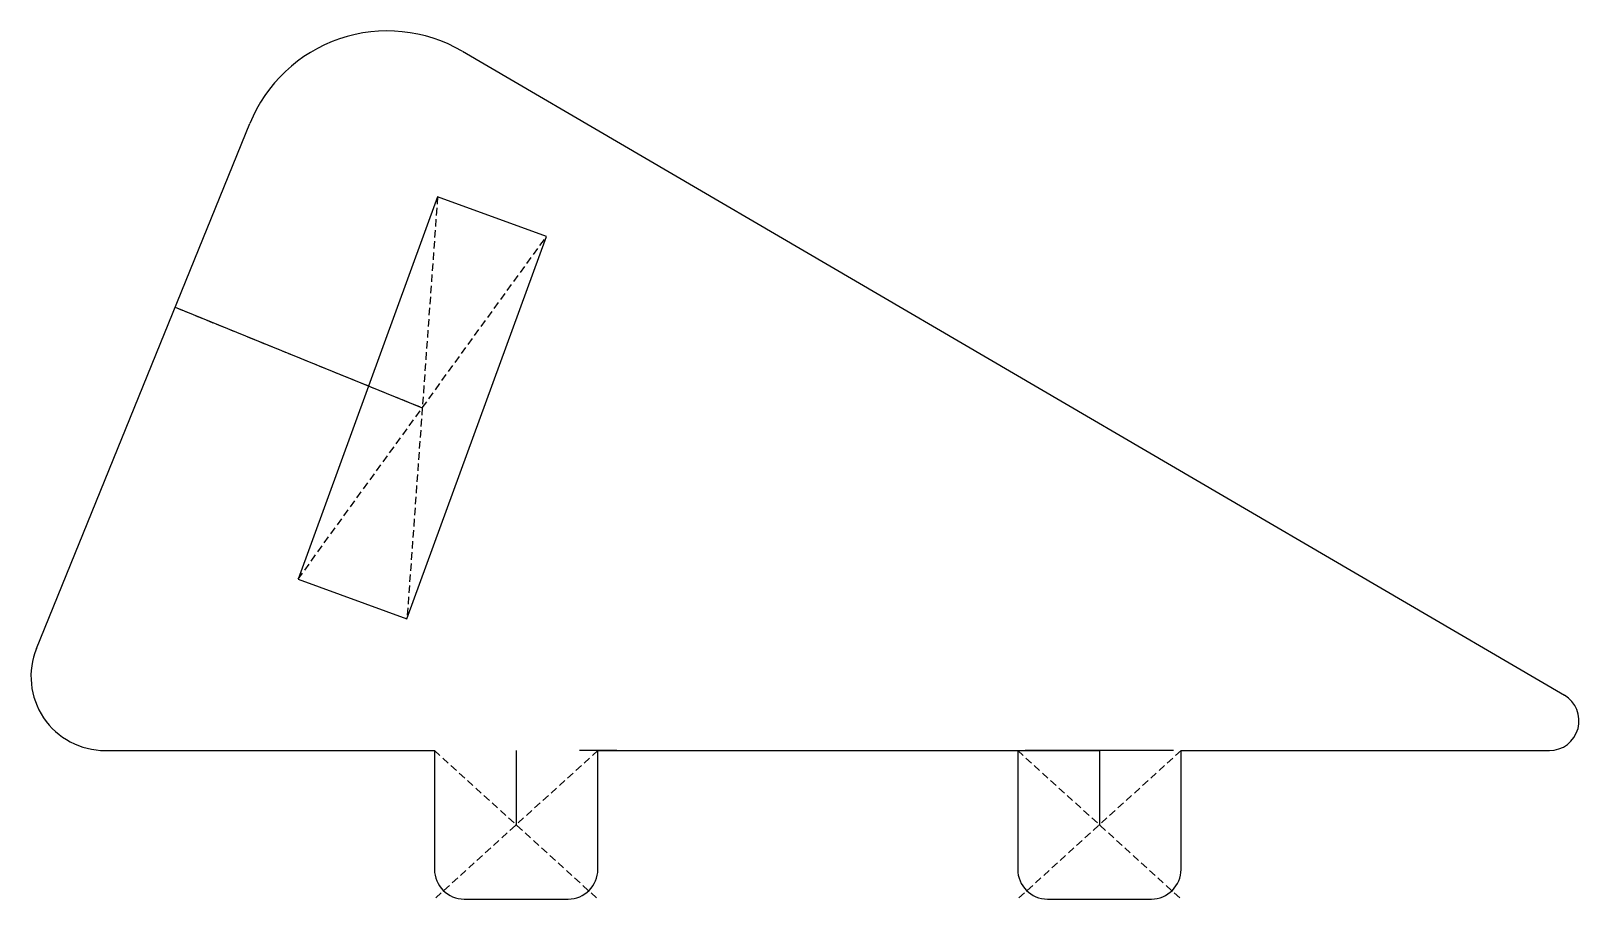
# Model space of a CAD drawing. Header units: millimetres. Extents: x 2 to 107, y -10 to 48.
import ezdxf

# ---------------------------------------------------------------- set-up
doc = ezdxf.new("R2010")
doc.units = ezdxf.units.MM
doc.linetypes.add('DASHED', pattern=[0.75, 0.5, -0.25])
doc.layers.get('0').update_dxf_attribs({"linetype": 'CONTINUOUS'})

msp = doc.modelspace()

# ---------------------------------------------------------------- linework, layer by layer
for p, q in [((31.48, 47.09), (105.68, 3.73)), ((2.8, 6.88), (17.17, 42.23)), ((12.14, 29.85), (28.78, 23.08)), ((7.43, 0), (29.6, 0)), ((29.6, 0), (29.6, -8)), ((35.1, 0), (35.1, -5)), ((41.87, 0), (39.37, 0)), ((40.6, -8), (40.6, 0)), ((40.6, 0), (74.37, 0)), ((68.87, 0), (68.87, -8)), ((79.37, 0), (69.37, 0)), ((74.37, 0), (74.37, -5)), ((79.87, -8), (79.87, 0)), ((79.87, 0), (104.67, 0)), ((31.6, -10), (38.6, -10)), ((70.87, -10), (77.87, -10))]:
    msp.add_line(p, q)
at = {"linetype": 'DASHED'}
for p, q in [((29.81, 37.29), (27.75, 8.88)), ((20.42, 11.55), (37.14, 34.62)), ((12.14, 29.85), (28.78, 23.08)), ((40.6, 0), (29.6, -10)), ((29.6, 0), (40.6, -10)), ((79.87, 0), (68.87, -10)), ((68.87, 0), (79.87, -10))]:
    msp.add_line(p, q, dxfattribs=at)
msp.add_lwpolyline([(29.81, 37.29), (20.42, 11.55), (27.75, 8.88), (37.14, 34.62)], close=True)
for centre, radius, start, end in [((26.43, 38.46), 10, 59.6964, 157.8765), ((7.43, 5), 5, 157.8765, 270), ((104.67, 2), 2, -90, 59.6964), ((31.6, -8), 2, 180, 270), ((38.6, -8), 2, 270, 360), ((70.87, -8), 2, 180, 270), ((77.87, -8), 2, 270, 360)]:
    msp.add_arc(centre, radius, start, end)
for p in [(28.78, 23.08), (35.1, -5), (35.1, -5), (74.37, -5)]:
    msp.add_point(p)

doc.saveas('drawing.dxf')
